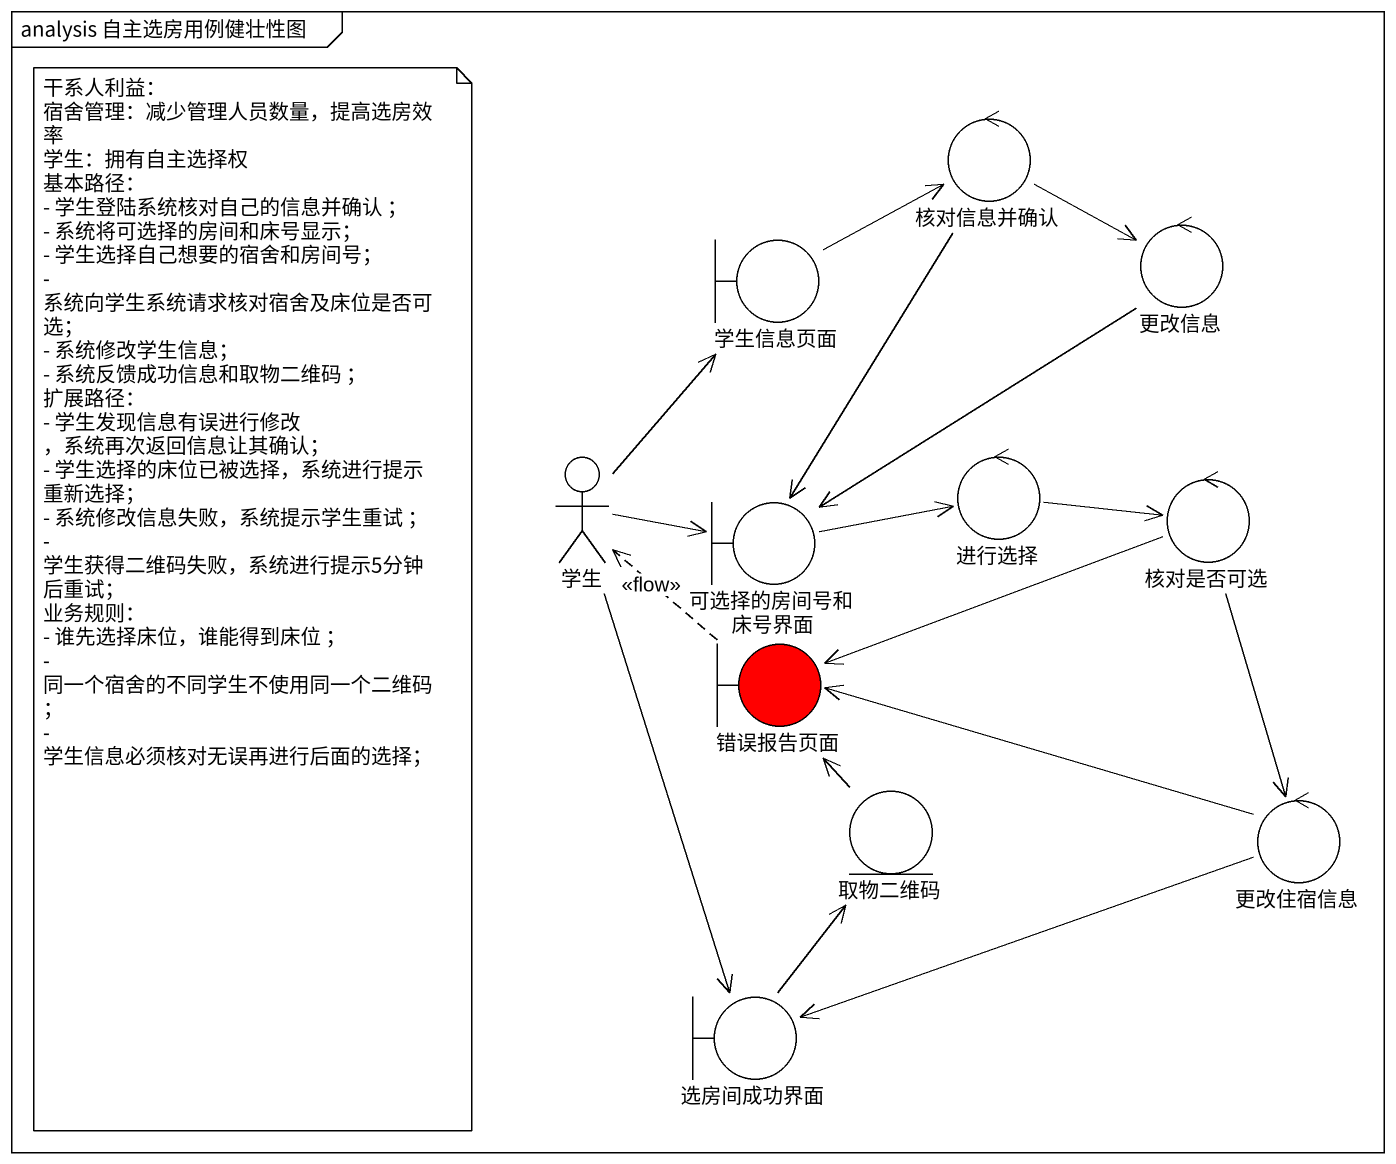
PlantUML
@startuml
mainframe analysis 自主选房用例健壮性图
control 核对信息并确认
boundary 学生信息页面
control 更改信息
actor 学生
boundary 可选择的房间号和床号界面
control 进行选择
control 核对是否可选
boundary 错误报告页面 #FF0000
entity 取物二维码
control 更改住宿信息
boundary 选房间成功界面
核对信息并确认 -right-> 更改信息
核对信息并确认 --> 可选择的房间号和床号界面
学生信息页面 -right-> 核对信息并确认
更改信息 --> 可选择的房间号和床号界面
学生 -up-> 学生信息页面
学生 -right-> 可选择的房间号和床号界面
学生 --> 选房间成功界面
可选择的房间号和床号界面 -right-> 进行选择
进行选择 -right-> 核对是否可选
核对是否可选 -left-> 错误报告页面
核对是否可选 --> 更改住宿信息
错误报告页面 .up.> 学生 : <<flow>>
取物二维码 -up-> 错误报告页面
更改住宿信息 -left-> 错误报告页面
更改住宿信息 -left-> 选房间成功界面
选房间成功界面 -up-> 取物二维码
note as N1
  干系人利益：
  宿舍管理：减少管理人员数量，提高选房效率
  学生：拥有自主选择权
  基本路径：
  - 学生登陆系统核对自己的信息并确认 ；
  - 系统将可选择的房间和床号显示；
  - 学生选择自己想要的宿舍和房间号；
  - 系统向学生系统请求核对宿舍及床位是否可选；
  - 系统修改学生信息；
  - 系统反馈成功信息和取物二维码 ；
  扩展路径：
  - 学生发现信息有误进行修改 ，系统再次返回信息让其确认；
  - 学生选择的床位已被选择，系统进行提示 重新选择；
  - 系统修改信息失败，系统提示学生重试 ；
  - 学生获得二维码失败，系统进行提示5分钟后重试；
  业务规则：
  - 谁先选择床位，谁能得到床位 ；
  - 同一个宿舍的不同学生不使用同一个二维码 ；
  - 学生信息必须核对无误再进行后面的选择；
end note
@enduml
